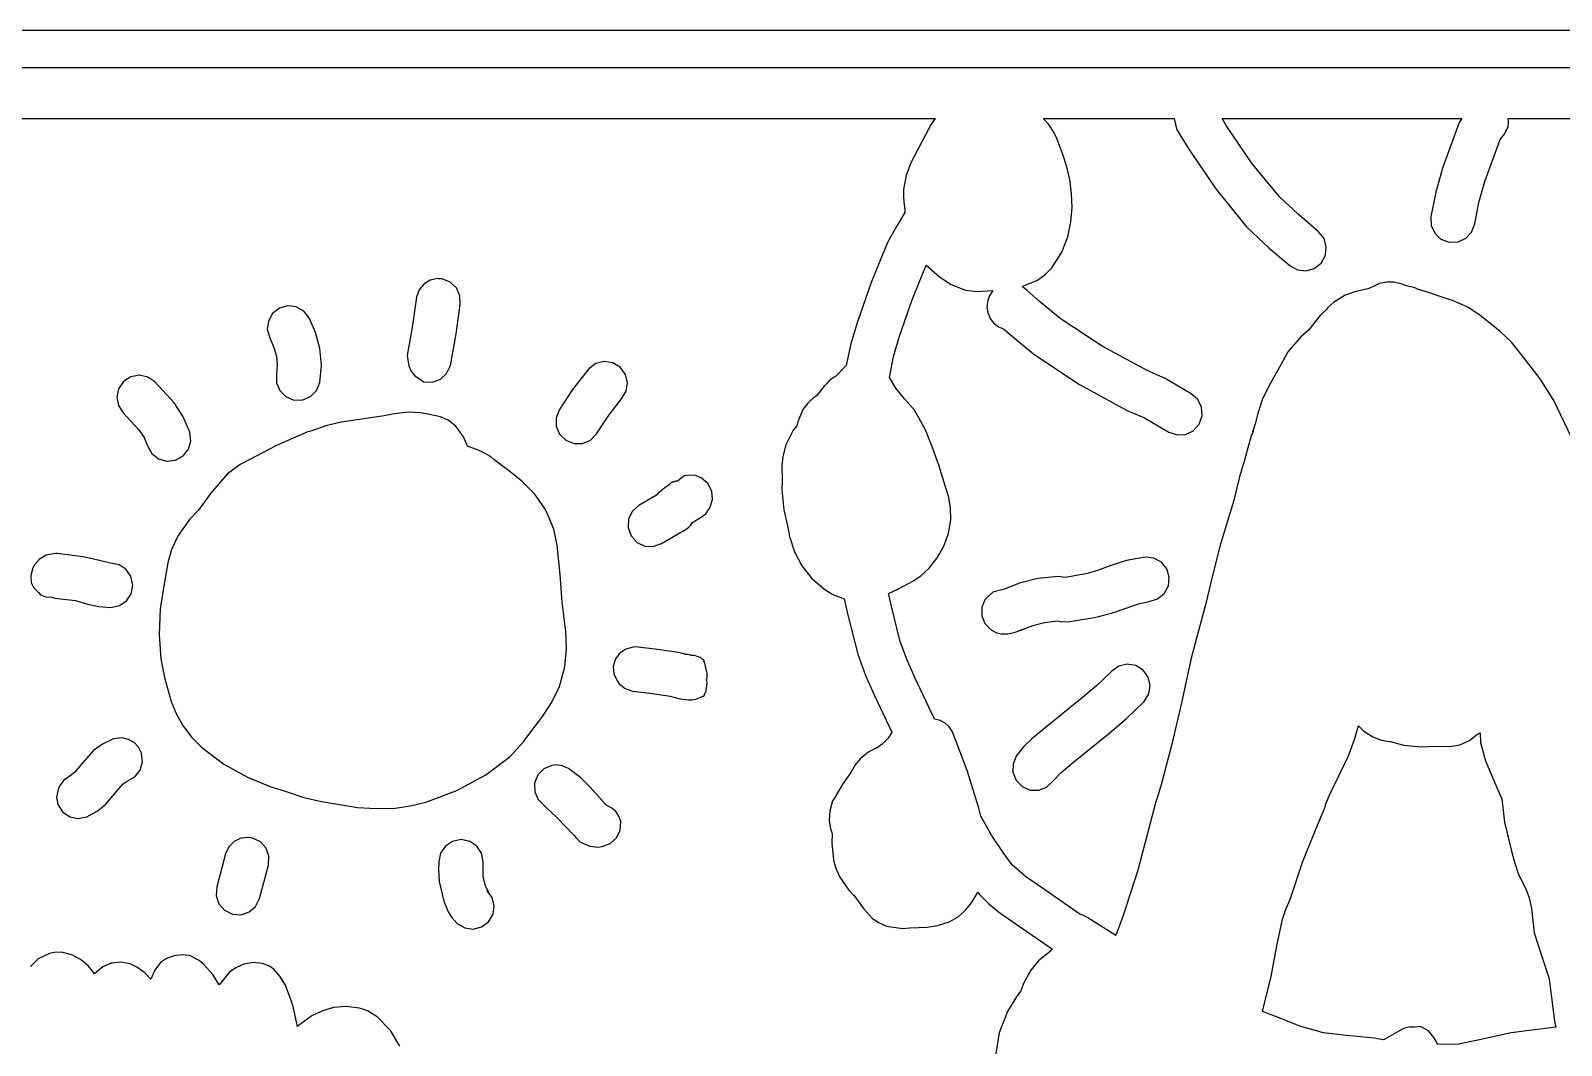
# Model space of a CAD drawing. Extents: x -5 to 805, y 207 to 631.
# Drawn here: x 107.1 to 272.7, y 521.3 to 631 of the extents above; entities that cross this region are included whole.
import ezdxf

# ---------------------------------------------------------------- set-up
doc = ezdxf.new("R2010")
doc.units = 0

msp = doc.modelspace()

# ---------------------------------------------------------------- linework, layer by layer
at = {"layer": '074'}
for p, q in [((804.529, 631.014), (-4.75578, 631.014)), ((-0.756026, 627.014), (800.529, 627.014)), ((4.27166, 621.499), (204.912, 621.5)), ((204.912, 621.5), (204.50115, 620.88919)), ((217.226345, 620.847316), (216.6246, 621.50065)), ((216.6246, 621.50065), (230.792, 621.5)), ((230.792, 621.5), (231.05452, 620.3812)), ((235.977, 621.49998), (261.905, 621.5)), ((236.42039, 620.76514), (235.977, 621.49998)), ((261.905, 621.5), (261.62181, 621.06075)), ((266.981124, 621.053802), (266.93397, 621.50056)), ((266.93397, 621.50056), (298.248, 621.5)), ((204.50115, 620.88919), (203.51828, 619.06346)), ((217.7749, 620.02683), (217.226345, 620.847316)), ((218.0803, 619.33592), (217.7749, 620.02683)), ((231.05452, 620.3812), (231.05752, 620.3657)), ((231.05752, 620.3657), (232.37009, 618.1803)), ((239.167884, 616.731699), (236.42039, 620.76514)), ((261.622, 621.06), (259.821845, 616.127833)), ((261.62181, 621.06075), (261.622, 621.06)), ((266.07004, 619.24123), (266.494603, 619.785252)), ((266.494603, 619.785252), (266.94597, 620.59929)), ((266.94097, 620.61069), (266.981124, 621.053802)), ((266.94597, 620.59929), (266.94097, 620.61069)), ((203.51828, 619.06346), (202.278993, 616.714358)), ((218.37124, 618.58506), (218.0803, 619.33592)), ((218.76761, 617.52414), (218.37124, 618.58506)), ((232.37009, 618.1803), (235.292986, 613.889091)), ((264.409644, 614.692217), (266.07004, 619.24123)), ((202.278993, 616.714358), (201.808142, 615.359066)), ((219.172452, 616.281069), (218.76761, 617.52414)), ((219.48953, 614.90002), (219.172452, 616.281069)), ((242.18282, 613.01988), (239.167884, 616.731699)), ((201.808142, 615.359066), (201.51891, 613.86946)), ((219.690542, 613.391835), (219.48953, 614.90002)), ((259.821845, 616.127833), (259.102799, 613.552464)), ((263.772614, 612.414823), (264.409644, 614.692217)), ((201.519, 613.869), (201.512, 613.12124)), ((201.512, 613.12124), (201.5544, 612.49854)), ((201.51891, 613.86946), (201.519, 613.869)), ((219.749005, 611.871174), (219.690542, 613.391835)), ((235.292986, 613.889091), (238.62758, 609.78857)), ((244.155069, 611.193314), (242.18282, 613.01988)), ((259.102799, 613.552464), (258.5607, 610.8901)), ((201.6563, 611.32965), (200.727914, 609.827013)), ((201.5544, 612.49854), (201.6329, 611.58749)), ((201.6329, 611.58749), (201.632, 611.587)), ((201.632, 611.587), (201.6563, 611.32965)), ((219.621791, 610.317871), (219.749005, 611.871174)), ((246.41615, 609.26042), (244.155069, 611.193314)), ((263.30433, 610.12189), (263.772614, 612.414823)), ((200.727914, 609.827013), (199.78353, 608.08127)), ((219.26577, 608.71176), (219.621791, 610.317871)), ((238.62758, 609.78857), (241.08442, 607.468324)), ((258.5607, 610.8901), (258.597142, 609.937578)), ((258.597142, 609.937578), (258.982692, 609.102011)), ((262.968612, 609.229912), (263.30433, 610.12189)), ((199.78353, 608.08127), (197.991244, 603.756973)), ((218.641, 607.043132), (219.26577, 608.71176)), ((247.005388, 608.511336), (246.41615, 609.26042)), ((247.253029, 607.625198), (247.005388, 608.511336)), ((258.982692, 609.102011), (259.653472, 608.472029)), ((259.653472, 608.472029), (260.5456, 608.13626)), ((260.5456, 608.13626), (260.5486, 608.13679)), ((260.5486, 608.13679), (260.5486, 608.13626)), ((260.5486, 608.13626), (260.5516, 608.13679)), ((260.551, 608.137), (261.50337, 608.173607)), ((260.5516, 608.13679), (260.551, 608.137)), ((261.50337, 608.173607), (262.338766, 608.559197)), ((262.338766, 608.559197), (262.968612, 609.229912)), ((217.56614, 605.35331), (218.641, 607.043132)), ((241.08442, 607.468324), (243.29964, 605.60536)), ((246.68848, 605.87716), (247.150312, 606.710855)), ((247.150312, 606.710855), (247.253029, 607.625198)), ((202.43962, 601.913111), (203.94699, 605.63083)), ((203.94699, 605.63083), (205.40479, 604.38285)), ((216.000752, 604.0104), (216.804494, 604.584556)), ((216.804494, 604.584556), (217.56614, 605.35331)), ((243.29964, 605.60536), (244.134152, 605.143469)), ((244.134152, 605.143469), (245.04941, 605.04157)), ((245.04941, 605.04157), (245.05241, 605.04104)), ((245.05241, 605.04104), (245.939002, 605.28807)), ((245.939002, 605.28807), (246.68848, 605.87716)), ((149.086356, 602.979409), (148.80644, 602.19684)), ((149.599455, 603.604259), (149.086356, 602.979409)), ((150.290686, 604.02369), (149.599455, 603.604259)), ((151.105, 604.19), (150.290686, 604.02369)), ((151.108, 604.19), (151.105, 604.19)), ((151.105, 604.19), (151.105, 604.19)), ((151.108, 604.19), (151.108, 604.19)), ((151.1082, 604.18942), (151.108, 604.19)), ((151.22446, 604.18142), (151.1082, 604.18942)), ((151.57691, 604.15612), (151.22446, 604.18142)), ((152.465695, 603.8128), (151.57691, 604.15612)), ((153.1308, 603.17737), (152.465695, 603.8128)), ((153.509501, 602.338575), (153.1308, 603.17737)), ((197.991244, 603.756973), (196.52223, 599.52107)), ((205.40479, 604.38285), (206.64864, 603.547886)), ((206.64864, 603.547886), (208.19945, 602.95503)), ((208.19945, 602.95503), (208.19945, 602.95503)), ((208.19945, 602.95503), (208.20245, 602.95503)), ((208.20245, 602.95503), (209.496705, 602.803306)), ((214.34307, 603.31933), (216.000752, 604.0104)), ((214.8898, 602.8961), (214.34307, 603.31933)), ((251.9358, 603.13773), (250.46355, 602.81062)), ((251.99817, 603.180983), (251.88512, 603.124237)), ((251.88512, 603.124237), (251.9358, 603.13773)), ((252.50889, 603.41265), (251.99817, 603.180983)), ((253.014619, 603.648866), (252.50889, 603.41265)), ((252.50889, 603.41265), (252.50889, 603.41265)), ((253.78116, 603.82089), (253.014619, 603.648866)), ((253.78416, 603.82089), (253.78116, 603.82089)), ((254.54381, 603.79559), (253.78416, 603.82089)), ((254.54681, 603.79559), (254.54381, 603.79559)), ((254.54981, 603.79559), (254.54681, 603.79559)), ((255.447236, 603.603627), (254.54981, 603.79559)), ((255.69961, 603.49328), (255.447236, 603.603627)), ((256.38692, 603.3088), (255.69961, 603.49328)), ((256.57657, 603.2649), (256.38692, 603.3088)), ((256.71455, 603.2246), (256.57657, 603.2649)), ((256.84528, 603.1791), (256.71455, 603.2246)), ((257.01168, 603.1088), (256.84528, 603.1791)), ((257.02628, 603.1018), (257.01168, 603.1088)), ((257.6154, 602.90026), (257.02628, 603.1018)), ((134.871, 601.254), (133.9708, 600.99975)), ((134.8713, 601.25426), (134.871, 601.254)), ((134.871, 601.254), (134.871, 601.254)), ((134.87306, 601.25393), (134.8713, 601.25426)), ((135.24411, 601.21003), (134.87306, 601.25393)), ((148.806, 602.195), (148.323255, 598.899771)), ((148.80644, 602.19584), (148.806, 602.195)), ((148.80644, 602.19684), (148.80644, 602.19584)), ((153.0864, 598.231286), (153.53802, 601.38575)), ((153.53802, 601.38575), (153.509501, 602.338575)), ((201.05933, 597.9512), (202.43962, 601.913111)), ((209.496705, 602.803306), (210.56563, 602.85943)), ((210.6209, 601.87033), (210.517325, 601.063862)), ((210.56563, 602.85943), (211.17229, 602.89663)), ((210.79974, 602.340347), (210.6209, 601.87033)), ((211.17229, 602.89663), (210.79974, 602.340347)), ((216.1843, 601.74991), (214.8898, 602.8961)), ((218.44257, 599.88129), (216.1843, 601.74991)), ((248.02182, 601.62206), (247.385793, 601.040105)), ((249.309004, 602.39277), (248.02182, 601.62206)), ((250.46355, 602.81062), (249.309004, 602.39277)), ((258.7285, 602.55506), (257.6154, 602.90026)), ((258.83031, 602.52096), (258.7285, 602.55506)), ((259.6778, 602.21555), (258.83031, 602.52096)), ((260.921866, 601.840926), (259.6778, 602.21555)), ((262.5572, 601.11639), (260.921866, 601.840926)), ((132.777618, 599.602925), (132.665648, 598.689607)), ((133.223918, 600.407598), (132.777618, 599.602925)), ((133.9708, 600.99975), (133.223918, 600.407598)), ((133.9708, 600.99975), (133.9708, 600.99975)), ((135.8022, 601.14393), (135.24411, 601.21003)), ((136.619285, 600.686259), (135.8022, 601.14393)), ((135.8022, 601.14393), (135.8022, 601.14393)), ((137.19901, 599.95072), (136.619285, 600.686259)), ((137.887159, 598.356989), (137.19901, 599.95072)), ((210.517325, 601.063862), (210.5915, 600.73603)), ((210.5915, 600.73603), (210.674195, 600.352852)), ((210.674195, 600.352852), (210.683, 600.34949)), ((210.683, 600.34949), (210.931594, 599.799841)), ((210.931594, 599.799841), (211.302925, 599.335928)), ((223.009105, 596.869482), (218.44257, 599.88129)), ((246.60125, 600.19734), (245.31191, 598.61242)), ((247.43582, 601.02416), (246.60125, 600.19734)), ((247.385793, 601.040105), (247.337491, 600.946993)), ((247.337491, 600.946993), (247.43582, 601.02416)), ((263.903801, 600.200541), (262.5572, 601.11639)), ((264.94207, 599.37179), (263.903801, 600.200541)), ((132.665648, 598.689607), (132.92176, 597.77152)), ((138.351999, 596.645759), (137.887159, 598.356989)), ((148.323255, 598.899771), (147.79884, 595.91373)), ((152.46831, 594.80062), (153.0864, 598.231286)), ((196.52223, 599.52107), (195.818525, 597.142194)), ((200.43544, 595.773002), (201.05933, 597.9512)), ((211.302925, 599.335928), (211.776804, 598.977401)), ((211.776804, 598.977401), (212.33304, 598.74391)), ((212.33304, 598.74391), (213.02601, 598.12999)), ((213.02601, 598.12999), (215.59951, 596.00971)), ((245.31191, 598.61242), (244.458201, 597.841531)), ((266.077167, 598.476645), (264.94207, 599.37179)), ((267.30525, 597.30784), (266.077167, 598.476645)), ((132.92176, 597.77152), (133.375043, 596.751113)), ((133.375043, 596.751113), (133.649575, 595.788313)), ((138.529346, 594.838924), (138.351999, 596.645759)), ((195.818525, 597.142194), (195.31147, 594.78596)), ((227.8544, 594.23719), (223.009105, 596.869482)), ((243.12963, 596.31282), (242.00669, 594.29279)), ((244.458201, 597.841531), (243.12963, 596.31282)), ((268.79146, 595.40769), (267.30525, 597.30784)), ((133.740552, 594.842886), (133.64317, 593.8746)), ((133.649575, 595.788313), (133.740552, 594.842886)), ((138.35502, 592.95838), (138.529346, 594.838924)), ((147.79884, 595.91373), (147.87944, 595.41247)), ((147.87944, 595.41247), (147.961234, 594.748027)), ((147.961234, 594.748027), (148.214146, 594.161643)), ((152.068202, 593.9356), (152.46831, 594.80062)), ((168.205721, 594.997855), (167.45101, 594.44378)), ((169.115, 595.221), (168.205721, 594.997855)), ((169.1188, 595.22104), (169.115, 595.221)), ((169.115, 595.221), (169.115, 595.221)), ((169.115, 595.221), (169.115, 595.221)), ((169.11853, 595.22099), (169.1188, 595.22104)), ((170.044125, 595.079268), (169.11853, 595.22099)), ((170.84504, 594.59415), (170.044125, 595.079268)), ((195.31147, 594.78596), (194.15805, 593.59585)), ((199.97877, 593.50806), (200.43544, 595.773002)), ((215.59951, 596.00971), (220.545736, 592.745775)), ((270.380945, 593.341549), (268.79146, 595.40769)), ((117.11015, 593.0509), (116.572859, 592.263643)), ((117.895339, 593.561044), (117.11015, 593.0509)), ((118.816, 593.732), (117.895339, 593.561044)), ((118.8196, 593.73172), (118.816, 593.732)), ((118.816, 593.732), (118.816, 593.732)), ((118.816, 593.732), (118.816, 593.732)), ((119.735131, 593.537923), (118.81899, 593.732)), ((118.81899, 593.732), (118.8196, 593.73172)), ((120.50725, 593.00801), (119.735131, 593.537923)), ((122.580699, 590.744029), (120.50725, 593.00801)), ((133.64317, 593.8746), (133.649869, 592.921537)), ((148.214146, 594.161643), (148.626301, 593.674089)), ((148.626301, 593.674089), (149.18582, 593.30614)), ((149.18582, 593.30614), (149.57703, 593.02243)), ((149.57703, 593.02243), (150.529514, 592.98937)), ((150.529514, 592.98937), (151.39085, 593.31286)), ((151.39085, 593.31286), (152.068202, 593.9356)), ((167.45101, 594.44378), (165.689521, 592.18769)), ((171.406989, 593.82432), (170.84504, 594.59415)), ((171.622595, 592.9298), (171.406989, 593.82432)), ((193.35446, 593.00984), (193.16324, 592.82691)), ((193.54617, 593.18606), (193.35446, 593.00984)), ((193.35446, 593.00984), (193.35446, 593.00984)), ((193.92395, 593.48475), (193.542985, 593.215371)), ((193.542985, 593.215371), (193.54617, 593.18606)), ((193.54617, 593.18606), (193.54617, 593.18606)), ((194.15805, 593.59585), (193.92395, 593.48475)), ((193.92395, 593.48475), (193.92395, 593.48475)), ((200.681165, 592.343129), (199.97877, 593.50806)), ((229.79845, 593.3866), (227.8544, 594.23719)), ((232.63136, 591.73295), (229.79845, 593.3866)), ((242.00669, 594.29279), (241.205046, 592.88794)), ((271.86102, 591.01365), (270.380945, 593.341549)), ((116.572859, 592.263643), (116.385691, 591.362734)), ((116.385691, 591.362734), (116.550028, 590.457383)), ((133.649869, 592.921537), (134.009065, 592.074436)), ((134.009065, 592.074436), (134.659703, 591.423845)), ((134.659703, 591.423845), (135.54073, 591.06031)), ((136.493381, 591.067185), (137.34008, 591.42617)), ((137.34008, 591.42617), (137.991273, 592.076936)), ((137.991273, 592.076936), (138.35502, 592.95838)), ((165.689521, 592.18769), (164.27808, 590.02286)), ((170.99543, 591.20314), (171.487021, 592.019703)), ((171.487021, 592.019703), (171.622595, 592.9298)), ((192.09318, 591.51327), (191.7728, 591.29519)), ((192.904, 592.553), (192.09318, 591.51327)), ((193.16324, 592.82691), (192.90332, 592.55354)), ((192.90332, 592.55354), (192.904, 592.553)), ((193.16324, 592.82691), (193.16324, 592.82691)), ((201.604, 591.179), (200.681165, 592.343129)), ((220.545736, 592.745775), (225.71571, 589.93721)), ((233.342668, 591.09873), (232.63136, 591.73295)), ((241.205046, 592.88794), (240.34788, 591.17205)), ((116.550028, 590.457383), (117.06725, 589.6568)), ((123.537934, 589.306806), (122.580699, 590.744029)), ((135.54073, 591.06031), (136.493381, 591.067185)), ((135.54073, 591.06031), (135.54073, 591.06031)), ((147.9507, 589.74282), (146.383197, 589.577276)), ((149.242657, 589.656731), (147.9485, 589.7432)), ((147.9485, 589.7432), (147.9507, 589.74282)), ((164.27808, 590.02286), (163.924298, 589.138011)), ((169.661294, 589.472264), (170.99543, 591.20314)), ((190.607, 590.016), (190.08352, 588.71221)), ((190.6075, 590.0162), (190.607, 590.016)), ((191.144059, 590.72564), (190.6075, 590.0162)), ((191.7728, 591.29519), (191.144059, 590.72564)), ((191.7728, 591.29519), (191.7728, 591.29519)), ((201.60385, 591.17762), (201.604, 591.179)), ((202.68025, 589.96064), (201.60385, 591.17762)), ((203.868555, 587.831991), (202.68025, 589.96064)), ((225.71571, 589.93721), (227.5652, 589.13467)), ((233.741722, 590.269751), (233.342668, 591.09873)), ((233.800828, 589.351622), (233.741722, 590.269751)), ((240.34788, 591.17205), (239.85076, 589.59695)), ((273.7679, 586.9958), (271.86102, 591.01365)), ((117.06725, 589.6568), (118.752564, 587.831844)), ((124.28946, 587.57062), (123.537934, 589.306806)), ((138.978606, 588.249383), (137.36138, 587.69901)), ((140.67279, 588.67518), (138.978606, 588.249383)), ((140.67579, 588.67518), (140.67279, 588.67518)), ((145.29565, 589.34904), (140.67579, 588.67518)), ((140.67579, 588.67518), (140.67579, 588.67518)), ((145.29865, 589.34904), (145.29565, 589.34904)), ((146.383197, 589.577276), (145.29865, 589.34904)), ((150.20158, 589.50187), (149.242657, 589.656731)), ((150.20458, 589.50187), (150.20158, 589.50187)), ((151.418612, 589.253763), (150.20458, 589.50187)), ((152.239668, 588.884886), (151.418612, 589.253763)), ((153.06538, 588.2296), (152.239668, 588.884886)), ((153.90216, 587.08772), (153.06538, 588.2296)), ((163.924298, 589.138011), (163.936824, 588.21811)), ((163.936824, 588.21811), (164.29335, 587.370014)), ((168.29793, 587.39407), (169.661294, 589.472264)), ((189.97242, 588.27658), (189.578069, 587.781757)), ((190.08352, 588.71221), (189.97242, 588.27658)), ((227.5652, 589.13467), (230.20277, 587.58955)), ((232.857284, 587.738231), (233.49229, 588.44995)), ((233.49229, 588.44995), (233.800828, 589.351622)), ((239.5567, 588.48746), (239.27921, 587.58261)), ((239.85076, 589.59695), (239.5567, 588.48746)), ((118.752564, 587.831844), (119.322097, 587.001385)), ((119.322097, 587.001385), (119.71412, 586.10921)), ((124.136581, 585.740022), (124.394257, 586.623314)), ((124.394257, 586.623314), (124.28946, 587.57062)), ((136.92428, 587.57084), (133.56841, 586.09755)), ((136.92728, 587.57137), (136.92428, 587.57084)), ((137.36138, 587.69901), (136.92728, 587.57137)), ((154.30871, 586.05867), (153.90216, 587.08772)), ((164.29335, 587.370014), (164.97157, 586.70058)), ((164.97157, 586.70058), (164.97157, 586.70058)), ((164.97157, 586.70058), (165.856361, 586.3469)), ((165.856361, 586.3469), (166.77614, 586.35952)), ((166.77614, 586.35952), (166.77914, 586.35899)), ((166.77914, 586.35899), (167.627972, 586.715441)), ((167.627972, 586.715441), (168.29793, 587.39407)), ((189.578069, 587.781757), (188.77973, 586.20848)), ((204.61658, 585.99396), (203.868555, 587.831991)), ((230.20277, 587.58955), (230.20577, 587.58955)), ((230.20577, 587.58955), (231.106834, 587.281165)), ((231.106834, 587.281165), (232.02427, 587.33995)), ((232.02427, 587.33995), (232.02727, 587.33942)), ((232.02727, 587.33942), (232.857284, 587.738231)), ((239.07042, 587.04465), (238.74432, 585.89227)), ((239.36601, 587.75159), (239.07042, 587.04465)), ((239.27921, 587.58261), (239.28421, 587.59341)), ((239.27921, 587.58261), (239.28221, 587.58761)), ((239.28221, 587.58761), (239.27921, 587.58261)), ((239.28121, 587.58261), (239.36601, 587.75159)), ((239.28421, 587.59341), (239.28121, 587.58261)), ((119.71412, 586.10921), (120.179289, 585.276369)), ((120.179289, 585.276369), (120.9032, 584.70671)), ((120.9032, 584.70671), (121.785113, 584.449536)), ((122.734, 584.55375), (123.56648, 585.017812)), ((123.56648, 585.017812), (124.136581, 585.740022)), ((133.56841, 586.09755), (130.75825, 584.63355)), ((155.76754, 585.54346), (154.30871, 586.05867)), ((156.808165, 584.94178), (155.76754, 585.54346)), ((157.16488, 584.62), (156.808165, 584.94178)), ((188.445569, 584.964763), (188.347811, 583.886432)), ((188.77973, 586.20848), (188.445569, 584.964763)), ((205.340994, 584.021357), (204.61658, 585.99396)), ((238.74432, 585.89227), (238.41412, 584.5585)), ((121.785113, 584.449536), (122.731, 584.55375)), ((122.731, 584.55375), (122.731, 584.55375)), ((122.731, 584.55375), (122.734, 584.55375)), ((129.732856, 584.091879), (128.31705, 583.0321)), ((130.75825, 584.63355), (129.732856, 584.091879)), ((158.77667, 583.45005), (157.16488, 584.62)), ((160.199419, 582.273365), (158.77667, 583.45005)), ((188.347811, 583.886432), (188.39008, 582.37926)), ((205.89608, 582.1265), (205.340994, 584.021357)), ((238.41412, 584.5585), (237.84154, 582.7674)), ((128.31705, 583.0321), (126.531508, 580.950827)), ((161.599781, 580.857435), (160.199419, 582.273365)), ((175.67117, 581.57001), (174.93013, 580.93387)), ((176.10837, 581.85165), (175.67117, 581.57001)), ((175.67117, 581.57001), (175.67117, 581.57001)), ((176.16937, 581.89145), (176.10837, 581.85165)), ((176.10837, 581.85165), (176.10837, 581.85165)), ((176.19107, 581.91835), (176.16937, 581.89145)), ((176.22777, 581.95555), (176.19107, 581.91835)), ((176.19107, 581.91835), (176.19107, 581.91835)), ((176.24627, 581.99275), (176.22777, 581.95555)), ((176.26427, 582.01135), (176.24627, 581.99275)), ((176.24627, 581.99275), (176.24627, 581.99275)), ((176.26727, 582.02785), (176.26427, 582.02785)), ((176.26427, 582.02785), (176.26427, 582.02785)), ((176.26427, 582.02785), (176.26427, 582.01135)), ((176.28077, 582.02785), (176.26727, 582.02785)), ((176.29927, 582.04645), (176.28077, 582.02785)), ((176.35507, 582.10225), (176.29927, 582.04645)), ((176.35807, 582.10225), (176.35507, 582.10225)), ((176.36107, 582.10225), (176.35807, 582.10225)), ((176.37557, 582.10225), (176.36107, 582.10225)), ((176.39407, 582.12035), (176.37557, 582.10225)), ((176.39707, 582.12035), (176.39407, 582.12035)), ((176.40007, 582.12035), (176.39707, 582.12035)), ((176.41407, 582.12035), (176.40007, 582.12035)), ((176.48847, 582.15755), (176.41407, 582.12035)), ((176.49147, 582.15755), (176.48847, 582.15755)), ((176.49447, 582.15755), (176.49147, 582.15755)), ((176.52647, 582.15755), (176.49447, 582.15755)), ((176.60087, 582.17615), (176.52647, 582.15755)), ((176.64427, 582.19785), (176.60087, 582.17615)), ((176.69487, 582.23145), (176.64427, 582.19785)), ((176.71037, 582.23245), (176.69187, 582.22245)), ((176.69187, 582.22245), (176.69787, 582.23145)), ((176.69587, 582.23145), (176.69187, 582.22845)), ((176.69187, 582.22845), (176.69487, 582.23145)), ((176.69787, 582.23145), (176.69287, 582.22845)), ((176.69287, 582.22845), (176.69587, 582.23145)), ((176.78477, 582.25105), (176.71037, 582.23245)), ((176.85867, 582.26915), (176.78477, 582.25105)), ((176.86167, 582.26915), (176.85867, 582.26915)), ((176.86467, 582.26915), (176.86167, 582.26915)), ((176.97164, 582.26915), (176.86467, 582.26915)), ((176.97464, 582.26915), (176.97164, 582.26915)), ((177.05584, 582.27955), (176.97464, 582.26915)), ((177.78448, 582.8578), (177.05584, 582.27955)), ((177.78748, 582.8578), (177.78448, 582.8578)), ((178.25, 582.942), (177.78748, 582.8578)), ((178.24677, 582.94151), (178.2532, 582.9422)), ((178.949984, 582.895361), (178.24677, 582.94151)), ((178.2532, 582.9422), (178.25, 582.942)), ((179.60948, 582.64696), (178.949984, 582.895361)), ((180.334142, 582.028036), (179.60948, 582.64696)), ((180.750768, 581.207754), (180.334142, 582.028036)), ((188.39, 582.379), (188.3285, 581.33049)), ((188.39008, 582.37926), (188.39, 582.379)), ((206.397854, 580.500252), (205.89608, 582.1265)), ((237.80694, 582.61805), (237.21523, 580.08074)), ((237.84154, 582.7674), (237.80694, 582.61805)), ((126.531508, 580.950827), (125.21077, 579.15895)), ((162.815255, 579.148503), (161.599781, 580.857435)), ((174.76219, 580.75921), (172.85738, 579.64455)), ((174.93013, 580.93387), (174.76219, 580.75921)), ((174.93013, 580.93387), (174.93013, 580.93387)), ((180.54018, 579.38307), (180.829424, 580.291102)), ((180.829424, 580.291102), (180.750768, 581.207754)), ((188.3285, 581.33049), (188.329, 581.329)), ((188.329, 581.329), (188.329, 581.329)), ((188.329, 581.329), (188.56684, 579.195573)), ((206.598605, 579.392865), (206.397854, 580.500252)), ((237.21523, 580.08074), (235.75952, 575.34253)), ((124.253939, 578.127444), (123.01348, 576.41442)), ((125.21077, 579.15895), (124.253939, 578.127444)), ((163.68334, 577.09281), (162.815255, 579.148503)), ((171.761011, 578.170694), (171.710734, 577.251986)), ((172.152121, 579.00351), (171.761011, 578.170694)), ((172.85738, 579.64455), (172.152121, 579.00351)), ((172.85738, 579.64455), (172.85738, 579.64455)), ((179.07309, 578.04931), (179.5976, 578.3976)), ((179.5976, 578.3976), (179.89216, 578.62033)), ((179.89216, 578.62033), (180.10052, 578.751035)), ((180.10052, 578.751035), (180.54018, 579.38307)), ((188.56684, 579.195573), (188.93413, 577.4605)), ((206.360629, 576.623415), (206.61489, 578.09108)), ((206.61489, 578.09108), (206.598605, 579.392865)), ((123.01348, 576.41442), (122.307233, 574.877184)), ((164.00943, 575.36165), (163.68334, 577.09281)), ((171.710734, 577.251986), (172.02797, 576.35327)), ((175.32078, 575.52387), (177.49221, 576.79459)), ((177.49221, 576.79459), (177.661199, 576.885646)), ((177.64364, 576.87879), (177.63664, 576.87579)), ((177.63664, 576.87579), (177.64164, 576.87879)), ((177.64164, 576.87879), (177.77446, 576.93929)), ((177.64164, 576.87879), (177.64164, 576.87879)), ((177.661199, 576.885646), (177.64364, 576.87879)), ((177.77446, 576.93929), (177.88969, 577.00699)), ((177.88969, 577.00699), (178.269, 577.29535)), ((178.269, 577.29535), (178.45296, 577.485)), ((178.45296, 577.485), (178.66587, 577.80384)), ((178.66587, 577.80384), (179.07309, 578.04931)), ((188.93413, 577.4605), (189.15995, 576.2797)), ((205.864201, 575.25501), (206.360629, 576.623415)), ((122.307233, 574.877184), (121.884096, 573.436636)), ((164.346464, 572.188954), (164.00943, 575.36165)), ((172.02797, 576.35327), (172.02797, 576.35327)), ((172.02797, 576.35327), (172.669909, 575.648086)), ((172.669909, 575.648086), (173.50384, 575.25773)), ((173.50384, 575.25773), (174.42227, 575.207088)), ((174.42227, 575.207088), (175.32078, 575.52387)), ((189.15995, 576.2797), (189.703542, 574.649872)), ((205.15659, 574.002653), (205.864201, 575.25501)), ((235.75952, 575.34253), (234.947294, 572.073821)), ((107.46948, 573.22968), (107.28758, 572.8912)), ((108.009486, 573.855468), (107.46948, 573.23168)), ((107.46948, 573.23168), (107.46948, 573.22968)), ((108.72884, 574.25952), (108.009486, 573.855468)), ((109.1004, 574.36443), (108.72884, 574.25952)), ((109.1034, 574.36443), (109.1004, 574.36443)), ((109.7416, 574.44143), (109.1034, 574.36443)), ((109.7417, 574.44097), (109.7416, 574.44143)), ((109.94427, 574.43997), (109.7417, 574.44097)), ((110.75662, 574.34847), (109.94427, 574.43997)), ((112.73636, 574.10715), (110.75662, 574.34847)), ((114.63664, 573.658812), (112.73636, 574.10715)), ((115.6881, 573.42553), (114.63664, 573.658812)), ((116.624149, 573.245728), (115.6881, 573.42553)), ((117.391921, 572.738518), (116.624149, 573.245728)), ((121.884096, 573.436636), (121.42495, 570.72949)), ((189.703542, 574.649872), (190.507881, 573.123654)), ((190.507881, 573.123654), (191.59543, 571.748671)), ((204.26878, 572.88313), (205.15659, 574.002653)), ((223.93349, 573.16796), (222.481368, 572.620792)), ((225.641143, 573.709493), (223.93349, 573.16796)), ((227.648, 574.063), (225.641143, 573.709493)), ((227.65284, 574.06257), (227.648, 574.063)), ((228.599927, 573.960553), (227.65244, 574.06329)), ((227.65244, 574.06329), (227.65284, 574.06257)), ((229.406474, 573.517831), (228.599927, 573.960553)), ((229.988161, 572.804976), (229.406474, 573.517831)), ((107.28758, 572.8892), (107.063043, 572.094473)), ((107.063043, 572.094473), (107.12118, 571.27069)), ((107.28758, 572.8912), (107.28758, 572.8892)), ((117.913433, 571.980406), (117.391921, 572.738518)), ((118.1107, 571.0479), (117.913433, 571.980406)), ((164.58302, 569.20492), (164.346464, 572.188954)), ((191.59543, 571.748671), (192.98865, 570.57255)), ((200.8845, 570.60265), (202.52501, 571.465274)), ((202.52501, 571.465274), (203.407127, 572.083315)), ((203.407127, 572.083315), (204.26878, 572.88313)), ((216.04218, 571.74531), (214.04436, 571.24818)), ((216.04518, 571.74531), (216.04218, 571.74531)), ((218.25744, 571.97837), (216.04518, 571.74531)), ((218.26044, 571.97837), (218.25744, 571.97837)), ((218.25744, 571.97837), (218.25744, 571.97837)), ((218.99219, 571.86261), (218.26044, 571.97837)), ((221.24268, 572.2507), (218.99219, 571.86261)), ((222.481368, 572.620792), (221.24268, 572.2507)), ((230.26107, 571.89184), (229.988161, 572.804976)), ((230.158335, 570.944363), (230.26107, 571.89184)), ((234.947294, 572.073821), (234.23145, 569.05247)), ((107.12118, 571.27069), (107.12418, 571.26869)), ((107.12418, 571.26869), (107.448219, 570.70451)), ((107.448219, 570.70451), (107.91121, 570.25532)), ((107.91121, 570.25532), (108.11793, 569.9897)), ((108.11793, 569.9897), (108.687033, 569.780535)), ((117.4234, 569.34464), (117.930734, 570.112109)), ((117.930734, 570.112109), (118.1107, 571.0479)), ((121.42495, 570.72949), (121.06943, 568.45728)), ((192.98865, 570.57255), (192.98865, 570.57255)), ((192.98865, 570.57255), (193.841931, 570.013379)), ((193.841931, 570.013379), (195.06812, 569.55401)), ((199.88044, 570.13446), (200.8845, 570.60265)), ((200.15018, 568.89319), (199.88044, 570.13446)), ((211.183199, 570.28271), (210.34226, 569.53044)), ((212.27496, 570.56758), (211.183199, 570.28271)), ((212.48787, 570.65028), (212.27496, 570.56758)), ((214.04436, 571.24818), (212.48787, 570.65028)), ((229.002745, 569.55613), (229.715606, 570.137819)), ((229.715606, 570.137819), (230.158335, 570.944363)), ((108.687033, 569.780535), (109.31321, 569.72047)), ((109.31321, 569.72047), (109.6982, 569.63367)), ((109.6982, 569.63367), (109.698, 569.633)), ((109.698, 569.633), (109.701, 569.633)), ((109.701, 569.633), (109.701, 569.633)), ((109.701, 569.633), (110.28287, 569.5715)), ((110.28287, 569.5715), (111.89468, 569.38134)), ((111.89468, 569.38134), (113.35555, 568.95087)), ((113.35555, 568.95087), (113.35555, 568.95087)), ((113.35555, 568.95087), (114.42302, 568.719195)), ((114.42302, 568.719195), (115.73058, 568.62582)), ((115.73058, 568.62582), (115.73358, 568.62582)), ((115.73358, 568.62582), (116.665655, 568.823121)), ((116.665655, 568.823121), (117.4234, 569.34464)), ((121.06943, 568.45728), (120.954474, 565.708994)), ((164.956241, 566.022229), (164.58302, 569.20492)), ((195.06812, 569.55401), (195.47737, 567.80373)), ((201.11704, 565.03607), (200.15018, 568.89319)), ((209.975583, 568.650836), (209.974676, 567.730834)), ((210.34226, 569.53044), (209.975583, 568.650836)), ((224.016048, 568.010552), (225.594261, 568.555612)), ((225.594261, 568.555612), (226.936519, 569.028069)), ((226.936519, 569.028069), (228.08961, 569.28322)), ((228.08961, 569.28322), (229.002745, 569.55613)), ((234.23145, 569.05247), (232.62948, 563.15154)), ((195.47737, 567.80373), (196.54708, 563.57453)), ((209.974676, 567.730834), (210.318794, 566.87761)), ((210.318794, 566.87761), (210.98719, 566.19834)), ((214.17347, 566.15522), (215.49173, 566.67095)), ((215.49173, 566.67095), (216.76813, 567.00064)), ((216.76813, 567.00064), (218.20473, 567.17582)), ((218.20473, 567.17582), (218.20473, 567.17582)), ((218.20473, 567.17582), (218.62796, 567.0518)), ((218.62796, 567.0518), (218.63096, 567.0518)), ((218.63096, 567.0518), (219.47897, 567.0849)), ((219.47897, 567.0849), (219.48197, 567.0849)), ((219.48197, 567.0849), (219.48497, 567.0849)), ((219.48497, 567.0849), (222.15509, 567.53759)), ((222.15509, 567.53759), (224.016048, 568.010552)), ((120.954474, 565.708994), (121.15313, 563.05244)), ((165.032099, 564.161839), (164.956241, 566.022229)), ((201.833384, 563.109422), (201.11704, 565.03607)), ((210.98719, 566.19834), (211.57079, 565.887417)), ((211.57079, 565.887417), (212.06724, 565.75651)), ((212.06724, 565.75651), (212.79069, 565.76351)), ((212.79069, 565.76351), (212.79069, 565.76351)), ((212.79069, 565.76351), (212.79369, 565.76351)), ((212.79369, 565.76351), (213.58382, 565.93249)), ((213.58382, 565.93249), (214.1054, 566.120482)), ((214.1054, 566.120482), (214.226378, 566.171612)), ((214.226378, 566.171612), (214.17347, 566.15522)), ((164.85898, 562.19501), (165.032099, 564.161839)), ((170.815559, 563.675416), (170.33838, 563.048438)), ((171.472481, 564.112504), (170.815559, 563.675416)), ((172.2587, 564.3165), (171.472481, 564.112504)), ((172.33, 564.347), (172.2587, 564.3165)), ((172.332, 564.348), (172.316, 564.348)), ((172.316, 564.348), (172.3305, 564.34747)), ((172.3305, 564.34747), (172.33, 564.347)), ((172.3321, 564.34803), (172.332, 564.348)), ((172.33482, 564.34812), (172.3321, 564.34803)), ((172.75236, 564.33312), (172.33482, 564.34812)), ((174.63545, 564.10109), (172.75236, 564.33312)), ((177.35259, 563.71455), (174.63545, 564.10109)), ((177.69366, 563.61378), (177.35259, 563.71455)), ((177.70556, 563.61378), (177.69366, 563.61378)), ((177.71956, 563.61378), (177.70556, 563.61378)), ((177.72986, 563.60298), (177.71956, 563.61378)), ((177.78106, 563.58798), (177.72986, 563.60298)), ((177.85596, 563.57148), (177.78106, 563.58798)), ((177.88286, 563.55808), (177.85596, 563.57148)), ((177.92626, 563.54518), (177.88286, 563.55808)), ((178.00016, 563.54518), (177.92626, 563.54518)), ((178.01316, 563.54518), (178.00016, 563.54518)), ((178.06586, 563.51938), (178.01316, 563.54518)), ((178.10516, 563.51938), (178.06586, 563.51938)), ((178.11816, 563.51938), (178.10516, 563.51938)), ((178.27527, 563.49308), (178.11816, 563.51938)), ((178.31657, 563.49308), (178.27527, 563.49308)), ((178.32797, 563.49308), (178.31657, 563.49308)), ((178.40647, 563.46668), (178.32797, 563.49308)), ((178.47467, 563.46668), (178.40647, 563.46668)), ((178.48497, 563.46668), (178.47467, 563.46668)), ((178.56357, 563.44028), (178.48497, 563.46668)), ((178.76407, 563.44028), (178.56357, 563.44028)), ((178.77307, 563.44028), (178.76407, 563.44028)), ((178.81697, 563.44028), (178.77307, 563.44028)), ((178.82497, 563.44028), (178.81697, 563.44028)), ((178.90407, 563.41448), (178.82497, 563.44028)), ((179.00845, 563.38808), (178.90407, 563.41448)), ((179.19191, 563.30958), (179.00845, 563.38808)), ((179.33764, 563.28168), (179.19191, 563.30958)), ((179.40174, 563.23108), (179.33764, 563.28168)), ((179.533, 563.20468), (179.40174, 563.23108)), ((179.69011, 563.04758), (179.533, 563.20468)), ((196.54708, 563.57453), (197.401112, 561.273074)), ((121.15313, 563.05244), (121.54588, 561.0381)), ((164.28014, 560.080036), (164.85898, 562.19501)), ((170.07689, 562.24687), (170.07389, 562.24487)), ((170.07389, 562.24487), (170.15463, 561.424076)), ((170.09139, 562.27477), (170.07689, 562.24687)), ((170.33838, 563.048438), (170.09139, 562.27477)), ((179.76811, 562.99538), (179.69011, 563.04758)), ((179.76811, 562.99338), (179.76811, 562.99538)), ((179.9557, 562.87453), (179.76811, 562.99338)), ((179.9009, 562.80733), (179.9557, 562.87453)), ((179.951, 562.70656), (179.9009, 562.80733)), ((179.9775, 562.68076), (179.951, 562.70656)), ((179.9775, 562.62806), (179.9775, 562.68076)), ((180.0044, 562.57586), (179.9775, 562.62806)), ((180.0566, 562.47095), (180.0044, 562.57586)), ((180.0566, 562.39245), (180.0566, 562.47095)), ((180.0835, 562.31385), (180.0566, 562.39245)), ((180.0835, 562.20895), (180.0835, 562.31385)), ((180.11, 562.07769), (180.0835, 562.20895)), ((180.11, 562.02549), (180.11, 562.07769)), ((180.1359, 561.99909), (180.11, 562.02549)), ((180.1624, 561.89419), (180.1359, 561.99909)), ((180.1888, 561.84199), (180.1624, 561.89419)), ((180.241, 561.50144), (180.1888, 561.84199)), ((180.2678, 561.37018), (180.241, 561.50144)), ((202.74124, 561.05646), (201.833384, 563.109422)), ((224.03872, 561.74195), (222.433151, 560.187833)), ((224.800071, 562.28687), (224.03872, 561.74195)), ((225.712, 562.499), (224.800071, 562.28687)), ((225.71498, 562.49837), (225.712, 562.499)), ((226.638331, 562.346171), (225.71459, 562.499)), ((225.71459, 562.499), (225.71498, 562.49837)), ((227.43335, 561.8515), (226.638331, 562.346171)), ((227.986076, 561.075035), (227.43335, 561.8515)), ((232.62948, 563.15154), (231.58975, 558.30894)), ((121.54588, 561.0381), (121.545, 561.038)), ((121.545, 561.038), (122.257685, 558.444086)), ((163.412044, 558.293861), (164.28014, 560.080036)), ((170.15463, 561.424076), (170.50846, 560.67907)), ((170.50846, 560.67907), (170.50846, 560.67854)), ((170.50846, 560.67854), (170.74823, 560.37055)), ((170.74823, 560.37055), (170.74823, 560.37003)), ((170.74823, 560.37003), (171.385065, 559.84631)), ((171.385065, 559.84631), (172.16158, 559.56904)), ((180.154, 559.8204), (180.1799, 559.8726)), ((180.1799, 559.9775), (180.2067, 560.0824)), ((180.1799, 559.8989), (180.1799, 559.9775)), ((180.1799, 559.8726), (180.1799, 559.8989)), ((180.1813, 560.75887), (180.1893, 560.79347)), ((180.1813, 560.73457), (180.1813, 560.75887)), ((180.2082, 560.70817), (180.1813, 560.73457)), ((180.1893, 560.79347), (180.2678, 561.02963)), ((180.2067, 560.23795), (180.2594, 560.49995)), ((180.2067, 560.0824), (180.2067, 560.23795)), ((180.2082, 560.63017), (180.2082, 560.70817)), ((180.2594, 560.49995), (180.2082, 560.63017)), ((180.2678, 561.21308), (180.2678, 561.37018)), ((180.2678, 561.02963), (180.2678, 561.21308)), ((197.401112, 561.273074), (198.3568, 559.10865)), ((204.8455, 556.55079), (202.74124, 561.05646)), ((222.433151, 560.187833), (220.66026, 558.68901)), ((228.191036, 560.178013), (227.986076, 561.075035)), ((228.044668, 559.269594), (228.191036, 560.178013)), ((122.257685, 558.444086), (122.804581, 557.142132)), ((162.3738, 556.734593), (163.412044, 558.293861)), ((172.16158, 559.56904), (172.16458, 559.56904)), ((172.16458, 559.56904), (174.07453, 559.33391)), ((174.07453, 559.33391), (176.26819, 559.0378)), ((176.26819, 559.0378), (177.32652, 558.72775)), ((177.32652, 558.72775), (177.32952, 558.72775)), ((177.32952, 558.72775), (178.24212, 558.62388)), ((178.24212, 558.62388), (178.32482, 558.61888)), ((178.32482, 558.61888), (178.44057, 558.61588)), ((178.44057, 558.61588), (178.58786, 558.62088)), ((178.58786, 558.62088), (178.59086, 558.62088)), ((178.59086, 558.62088), (179.02184, 558.68808)), ((179.02184, 558.68808), (179.72518, 558.99091)), ((179.72518, 558.99091), (179.71818, 559.00231)), ((179.71818, 559.00231), (179.80288, 559.00231)), ((179.80288, 559.00231), (179.80688, 559.00231)), ((179.80688, 559.00231), (179.83328, 559.02871)), ((179.83328, 559.02871), (179.88648, 559.02871)), ((179.88648, 559.02871), (179.89148, 559.02871)), ((179.89148, 559.02871), (179.89148, 559.04421)), ((179.89148, 559.04421), (179.90948, 559.04421)), ((179.90948, 559.04421), (179.91548, 559.04421)), ((179.91548, 559.04421), (179.93718, 559.09481)), ((179.93718, 559.09481), (179.95678, 559.09481)), ((179.95678, 559.09481), (179.96278, 559.09481)), ((179.96278, 559.17181), (179.98288, 559.21881)), ((179.96278, 559.09481), (179.96278, 559.17181)), ((179.98288, 559.21881), (179.98288, 559.26481)), ((179.98288, 559.26481), (180.00248, 559.26481)), ((180.00248, 559.26481), (180.00948, 559.26481)), ((180.00948, 559.31701), (180.03008, 559.33771)), ((180.00948, 559.26481), (180.00948, 559.31701)), ((180.03008, 559.35681), (180.04648, 559.37381)), ((180.03008, 559.33771), (180.03008, 559.35681)), ((180.04648, 559.39761), (180.08578, 559.43741)), ((180.04648, 559.37381), (180.04648, 559.39761)), ((180.08578, 559.46121), (180.13748, 559.53921)), ((180.08578, 559.43741), (180.08578, 559.46121)), ((180.13748, 559.53921), (180.13748, 559.55991)), ((180.13748, 559.55991), (180.14548, 559.55991)), ((180.14548, 559.55991), (180.15348, 559.55991)), ((180.15348, 559.57641), (180.154, 559.6)), ((180.15348, 559.55991), (180.15348, 559.57641)), ((180.154, 559.794), (180.154, 559.8204)), ((180.154, 559.744), (180.154, 559.794)), ((180.154, 559.6), (180.154, 559.744)), ((198.3568, 559.10865), (200.2218, 555.1151)), ((220.66026, 558.68901), (216.83294, 555.59038)), ((225.646817, 556.609182), (227.54341, 558.45894)), ((227.54341, 558.45894), (228.044668, 559.269594)), ((231.58975, 558.30894), (230.538396, 553.832001)), ((122.804581, 557.142132), (123.53866, 555.844)), ((161.28452, 555.30034), (162.3738, 556.734593)), ((205.45962, 556.407955), (204.8455, 556.55079)), ((223.701285, 554.95486), (225.646817, 556.609182)), ((123.53866, 555.844), (124.467303, 554.607909)), ((160.33316, 554.04977), (161.28452, 555.30034)), ((200.2218, 555.1151), (199.85231, 554.49394)), ((206.006891, 556.116054), (205.45962, 556.407955)), ((206.461165, 555.693741), (206.006891, 556.116054)), ((206.79629, 555.15967), (206.461165, 555.693741)), ((208.375262, 550.99482), (206.79629, 555.15967)), ((216.83294, 555.59038), (215.367465, 554.390762)), ((219.93353, 551.92394), (223.701285, 554.95486)), ((250.288857, 554.342119), (250.73143, 555.81855)), ((250.73143, 555.81855), (250.73, 555.818)), ((250.73, 555.818), (251.31912, 555.24284)), ((251.31912, 555.24284), (252.279644, 554.619923)), ((262.75585, 554.21492), (263.63797, 554.93426)), ((263.63293, 554.906528), (263.89996, 555.0619)), ((263.63797, 554.93426), (263.63293, 554.906528)), ((263.89996, 555.0619), (263.92686, 554.0015)), ((114.816767, 553.850762), (113.865131, 553.135841)), ((116.028, 554.406), (114.816767, 553.850762)), ((116.0312, 554.40549), (116.028, 554.406)), ((116.9588, 554.51401), (116.0312, 554.40549)), ((116.0312, 554.40549), (116.0312, 554.40549)), ((116.9618, 554.51401), (116.9588, 554.51401)), ((117.6525, 554.352745), (116.95939, 554.51432)), ((116.95939, 554.51432), (116.9618, 554.51401)), ((116.9618, 554.51401), (116.9618, 554.51401)), ((118.256158, 554.003975), (117.6525, 554.352745)), ((118.734269, 553.49658), (118.256158, 554.003975)), ((119.05074, 552.85913), (118.734269, 553.49658)), ((124.467303, 554.607909), (125.533362, 553.503719)), ((125.533362, 553.503719), (127.950351, 551.660478)), ((158.95132, 552.49845), (160.33316, 554.04977)), ((198.435584, 553.378159), (197.63695, 552.93022)), ((198.588173, 553.418345), (198.435584, 553.378159)), ((199.210987, 553.829254), (198.55834, 553.36637)), ((198.55834, 553.36637), (198.588173, 553.418345)), ((198.55834, 553.36637), (198.55834, 553.36637)), ((199.85231, 554.49394), (199.210987, 553.829254)), ((214.539498, 553.588991), (213.73546, 552.59263)), ((215.367465, 554.390762), (214.539498, 553.588991)), ((230.538396, 553.832001), (229.36765, 549.42266)), ((249.63693, 552.56655), (250.288857, 554.342119)), ((252.279644, 554.619923), (253.22081, 554.27494)), ((253.22081, 554.27494), (253.22381, 554.27494)), ((253.22381, 554.27494), (253.22381, 554.27494)), ((253.22381, 554.27494), (253.85272, 554.16693)), ((253.85272, 554.16693), (254.16795, 554.11263)), ((254.16795, 554.11263), (255.64847, 553.71421)), ((255.64847, 553.71421), (255.65147, 553.71421)), ((255.65147, 553.71421), (257.532483, 553.562756)), ((257.532483, 553.562756), (258.95826, 553.6031)), ((258.95826, 553.6031), (260.60155, 553.5762)), ((260.60155, 553.5762), (260.60155, 553.5762)), ((260.60155, 553.5762), (260.60455, 553.5762)), ((260.60455, 553.5762), (261.702445, 553.756386)), ((261.702445, 553.756386), (262.75585, 554.21492)), ((263.92686, 554.0015), (264.462492, 552.020869)), ((112.56723, 551.6811), (111.788189, 550.768757)), ((113.865131, 553.135841), (112.56723, 551.6811)), ((118.903012, 551.028322), (119.158153, 551.912235)), ((119.158153, 551.912235), (119.05074, 552.85913)), ((127.950351, 551.660478), (130.534862, 550.253155)), ((156.300051, 550.514207), (158.95132, 552.49845)), ((163.9207, 551.59274), (163.45406, 551.54054)), ((164.616682, 551.498463), (163.91868, 551.59323)), ((163.91868, 551.59323), (163.9207, 551.59274)), ((196.28824, 551.60195), (195.79524, 550.75652)), ((196.820292, 552.251896), (196.28824, 551.60195)), ((197.637, 552.929), (196.820292, 552.251896)), ((197.63695, 552.93022), (197.63695, 552.93022)), ((197.63695, 552.93022), (197.637, 552.93)), ((197.637, 552.93), (197.637, 552.929)), ((213.357249, 551.71786), (213.34428, 550.79791)), ((213.73546, 552.59263), (213.357249, 551.71786)), ((218.560166, 550.762586), (219.93353, 551.92394)), ((247.58538, 548.33218), (249.63693, 552.56655)), ((264.462492, 552.020869), (265.05859, 550.64356)), ((110.660764, 549.948464), (110.17873, 549.27918)), ((111.34094, 550.41503), (110.660764, 549.948464)), ((111.788189, 550.768757), (111.34094, 550.41503)), ((117.50406, 549.83812), (118.335066, 550.304562)), ((118.335066, 550.304562), (118.903012, 551.028322)), ((130.534862, 550.253155), (133.03213, 549.22063)), ((153.178544, 548.808181), (156.300051, 550.514207)), ((161.93687, 550.50127), (161.585809, 549.615296)), ((162.590532, 551.171709), (161.93687, 550.50127)), ((163.451, 551.541), (162.590532, 551.171709)), ((163.45406, 551.54054), (163.451, 551.541)), ((163.45406, 551.54054), (163.45406, 551.54054)), ((165.2571, 551.20514), (164.616682, 551.498463)), ((166.570315, 550.200015), (165.2571, 551.20514)), ((167.603927, 549.173266), (166.570315, 550.200015)), ((195.79524, 550.75652), (194.920549, 549.53286)), ((209.63643, 546.89816), (208.375262, 550.99482)), ((213.34428, 550.79791), (213.67735, 549.940216)), ((213.67735, 549.940216), (214.33697, 549.25227)), ((217.67992, 549.85378), (218.560166, 550.762586)), ((265.05859, 550.64356), (266.02699, 548.39719)), ((110.02287, 548.92085), (109.870576, 548.109532)), ((110.02587, 548.92585), (110.02287, 548.92085)), ((110.17573, 549.27518), (110.02587, 548.92585)), ((110.17873, 549.27918), (110.17573, 549.27518)), ((115.14746, 547.30011), (116.33773, 548.70899)), ((116.33773, 548.70899), (117.05651, 549.534967)), ((117.05651, 549.534967), (117.50406, 549.83812)), ((133.03213, 549.22063), (134.49303, 548.77879)), ((134.49303, 548.77879), (136.62726, 548.05429)), ((149.82785, 547.55422), (153.178544, 548.808181)), ((161.585809, 549.615296), (161.601191, 548.695403)), ((161.601191, 548.695403), (161.960375, 547.848391)), ((169.18142, 547.42346), (167.603927, 549.173266)), ((194.920549, 549.53286), (194.00724, 547.94998)), ((214.33697, 549.25227), (215.212007, 548.874163)), ((215.212007, 548.874163), (216.13221, 548.86159)), ((216.13221, 548.86159), (216.991078, 549.19402)), ((216.991078, 549.19402), (217.67992, 549.85378)), ((229.367, 549.422), (228.73964, 547.36166)), ((229.36765, 549.42266), (229.367, 549.422)), ((247.1797, 547.31054), (247.58538, 548.33218)), ((266.02699, 548.39719), (266.2559, 547.90833)), ((109.870576, 548.109532), (110.00227, 547.2946)), ((110.00227, 547.2946), (110.513778, 546.509407)), ((114.268028, 546.56931), (115.14746, 547.30011)), ((136.62726, 548.05429), (138.53776, 547.62021)), ((138.53776, 547.62021), (138.54076, 547.62021)), ((138.54076, 547.62021), (142.41547, 546.98717)), ((142.41547, 546.98717), (144.428729, 546.865927)), ((144.428729, 546.865927), (146.48602, 546.92617)), ((146.48602, 546.92617), (146.48602, 546.92617)), ((146.48602, 546.92617), (146.48902, 546.92617)), ((146.48902, 546.92617), (148.141886, 547.151091)), ((148.141886, 547.151091), (149.82785, 547.55422)), ((161.960375, 547.848391), (162.64072, 547.18106)), ((162.64072, 547.18106), (164.044867, 545.872378)), ((169.38864, 547.20332), (169.18142, 547.42346)), ((169.92819, 546.927684), (169.38864, 547.20332)), ((170.375387, 546.532574), (169.92819, 546.927684)), ((193.524, 546.624), (193.465098, 545.596399)), ((193.52406, 546.62396), (193.524, 546.624)), ((193.833371, 547.69497), (193.52406, 546.62396)), ((194.00724, 547.94998), (193.833371, 547.69497)), ((209.86948, 546.05531), (209.63643, 546.89816)), ((228.73964, 547.36166), (226.85192, 540.20551)), ((246.41603, 545.34086), (247.0899, 546.9604)), ((247.0899, 546.9604), (247.1183, 547.0374)), ((247.1183, 547.0374), (247.1958, 547.30354)), ((247.1958, 547.30354), (247.1797, 547.31054)), ((247.1958, 547.30354), (247.1958, 547.30354)), ((266.2559, 547.90833), (266.53446, 545.38652)), ((110.513778, 546.509407), (111.28696, 545.97995)), ((111.28696, 545.97995), (111.28996, 545.97995)), ((111.28996, 545.97995), (112.188999, 545.786246)), ((112.188999, 545.786246), (113.12604, 545.95825)), ((113.12604, 545.95825), (114.268028, 546.56931)), ((113.12604, 545.95825), (113.12604, 545.95825)), ((164.044867, 545.872378), (165.86429, 543.95438)), ((170.711356, 546.039399), (170.375387, 546.532574)), ((170.91722, 545.46957), (170.711356, 546.039399)), ((170.861986, 544.518024), (170.91722, 545.46957)), ((193.465098, 545.596399), (193.554746, 544.843471)), ((211.039592, 543.993557), (209.86948, 546.05531)), ((244.66161, 541.06567), (246.41603, 545.34086)), ((266.53446, 545.38652), (267.32149, 542.13246)), ((129.070222, 543.310815), (128.493063, 542.725748)), ((129.810661, 543.667424), (129.070222, 543.310815)), ((130.652, 543.751), (129.810661, 543.667424)), ((130.655, 543.75084), (130.652, 543.751)), ((131.06419, 543.6822), (130.65388, 543.7514)), ((130.65388, 543.7514), (130.655, 543.75084)), ((131.06719, 543.6822), (131.06419, 543.6822)), ((131.06419, 543.6822), (131.06419, 543.6822)), ((131.92464, 543.26641), (131.06719, 543.6822)), ((152.69289, 543.31737), (151.930088, 542.803059)), ((153.627, 543.506), (152.69289, 543.31737)), ((153.6303, 543.50589), (153.627, 543.506)), ((153.627, 543.506), (153.627, 543.506)), ((153.627, 543.506), (153.627, 543.506)), ((153.63034, 543.506), (153.6303, 543.50589)), ((154.56445, 543.317375), (153.63034, 543.506)), ((155.327252, 542.803066), (154.56445, 543.317375)), ((165.86429, 543.95438), (166.05498, 543.75387)), ((166.05498, 543.75387), (166.55004, 543.24228)), ((169.777069, 543.073673), (170.46007, 543.690281)), ((170.46007, 543.690281), (170.861986, 544.518024)), ((193.554746, 544.843471), (193.76586, 544.14508)), ((193.76586, 544.14508), (193.747548, 543.161909)), ((212.34841, 542.0199), (211.039592, 543.993557)), ((128.14156, 541.9568), (127.18917, 538.38544)), ((128.493063, 542.725748), (128.14156, 541.9568)), ((132.534934, 542.578004), (131.92464, 543.26641)), ((132.842593, 541.71099), (132.534934, 542.578004)), ((132.79214, 540.75938), (132.842593, 541.71099)), ((151.415779, 542.040256), (151.22715, 541.10615)), ((151.930088, 542.803059), (151.415779, 542.040256)), ((155.841561, 542.040261), (155.327252, 542.803066)), ((156.03019, 541.10615), (155.841561, 542.040261)), ((166.55004, 543.24228), (167.557689, 542.80926)), ((167.557689, 542.80926), (168.43675, 542.69193)), ((168.43675, 542.69193), (168.87858, 542.75553)), ((168.43675, 542.69193), (168.43675, 542.69193)), ((168.43675, 542.69193), (168.43675, 542.69193)), ((168.87858, 542.75553), (169.777069, 543.073673)), ((193.747548, 543.161909), (193.93019, 541.29616)), ((213.26463, 540.79827), (212.34841, 542.0199)), ((267.32149, 542.13246), (267.61811, 541.07826)), ((131.82786, 537.14254), (132.79214, 540.75938)), ((151.22715, 541.10615), (151.1939, 540.236147)), ((151.1939, 540.236147), (151.24225, 538.97088)), ((156.01509, 539.50366), (156.03019, 541.10615)), ((193.93019, 541.29616), (194.216113, 540.317577)), ((194.216113, 540.317577), (194.610045, 539.460397)), ((214.695887, 539.527274), (213.26463, 540.79827)), ((226.85192, 540.20551), (225.27321, 535.29625)), ((243.37229, 537.13464), (244.66161, 541.06567)), ((267.61811, 541.07826), (268.04962, 539.75069)), ((127.18917, 538.38544), (127.129328, 537.434228)), ((151.24225, 538.97088), (151.77192, 536.85473)), ((156.28896, 538.48512), (156.01509, 539.50366)), ((156.56321, 537.962786), (156.28896, 538.48512)), ((194.610045, 539.460397), (195.57349, 538.04933)), ((216.52697, 538.247), (214.695887, 539.527274)), ((268.04962, 539.75069), (268.83921, 538.17766)), ((127.129328, 537.434228), (127.428525, 536.564117)), ((131.403216, 536.288816), (131.82786, 537.14254)), ((151.77192, 536.85473), (152.22668, 535.70441)), ((157.001719, 537.254283), (156.43366, 538.01952)), ((156.43366, 538.01952), (156.59496, 537.886216)), ((156.59496, 537.886216), (156.56321, 537.962786)), ((157.224519, 536.3616), (157.001719, 537.254283)), ((195.57349, 538.04933), (195.573, 538.048)), ((195.573, 538.048), (196.075738, 537.491715)), ((196.075738, 537.491715), (196.159536, 537.431472)), ((196.159536, 537.431472), (196.11664, 537.50333)), ((196.11664, 537.50333), (197.17962, 536.06104)), ((208.864175, 536.655688), (209.34941, 537.48577)), ((209.34941, 537.48577), (209.50806, 537.82735)), ((209.50806, 537.82735), (209.71837, 537.56793)), ((209.71837, 537.56793), (210.752212, 536.548031)), ((220.58718, 535.46319), (216.52697, 538.247)), ((242.84725, 535.8851), (243.37229, 537.13464)), ((268.83921, 538.17766), (269.1927, 537.21079)), ((269.1927, 537.21079), (269.467845, 536.04062)), ((127.428525, 536.564117), (128.032178, 535.869698)), ((128.032178, 535.869698), (128.8857, 535.44556)), ((128.8857, 535.44556), (128.888, 535.446)), ((128.8857, 535.44556), (128.8857, 535.44556)), ((128.888, 535.446), (129.821806, 535.384754)), ((129.821806, 535.384754), (130.70804, 535.68527)), ((130.70804, 535.68527), (131.403216, 536.288816)), ((152.22668, 535.70441), (152.613604, 535.098133)), ((152.613604, 535.098133), (153.2194, 534.45281)), ((156.61143, 534.63006), (157.096331, 535.450512)), ((157.096331, 535.450512), (157.224519, 536.3616)), ((197.17962, 536.06104), (198.123001, 535.023731)), ((198.123001, 535.023731), (198.795538, 534.536529)), ((206.42712, 534.60274), (207.416248, 535.157411)), ((207.416248, 535.157411), (208.224194, 535.860647)), ((208.224194, 535.860647), (208.864175, 536.655688)), ((210.752212, 536.548031), (211.788836, 535.703613)), ((211.788836, 535.703613), (213.80444, 534.29681)), ((220.70449, 535.39239), (220.58718, 535.46319)), ((220.91016, 535.33449), (220.70449, 535.39239)), ((221.13907, 535.23889), (220.91016, 535.33449)), ((221.45689, 535.06164), (221.13907, 535.23889)), ((223.78284, 533.58679), (221.45689, 535.06164)), ((225.27321, 535.29625), (224.49031, 533.13824)), ((242.52325, 534.90946), (242.84725, 535.8851)), ((269.467845, 536.04062), (269.60661, 534.77115)), ((153.2194, 534.45281), (154.040386, 533.96781)), ((154.040386, 533.96781), (154.9521, 533.83993)), ((154.9521, 533.83993), (155.845526, 534.062052)), ((155.845526, 534.062052), (156.61143, 534.63006)), ((198.795538, 534.536529), (199.66681, 534.14126)), ((199.66681, 534.14126), (199.67081, 534.14074)), ((199.67081, 534.14074), (199.88682, 534.10614)), ((199.88682, 534.10614), (199.89082, 534.10614)), ((199.89082, 534.10614), (201.42979, 533.894448)), ((201.42979, 533.894448), (202.17235, 533.96351)), ((202.17235, 533.96351), (202.18035, 533.96298)), ((202.18035, 533.96298), (204.050363, 534.022813)), ((204.050363, 534.022813), (205.191421, 534.202152)), ((205.191421, 534.202152), (206.42712, 534.60274)), ((213.80444, 534.29681), (217.62488, 531.67475)), ((224.49031, 533.13824), (223.78284, 533.58679)), ((241.896702, 532.01704), (242.52325, 534.90946)), ((269.60661, 534.77115), (269.75337, 533.441)), ((269.75337, 533.441), (270.634114, 530.635019)), ((241.2954, 528.70363), (241.896702, 532.01704)), ((107.8599, 530.60802), (107.04239, 529.77293)), ((109.08566, 531.19662), (107.8599, 530.60802)), ((109.803198, 531.326319), (109.08566, 531.19662)), ((110.53002, 531.30979), (109.803198, 531.326319)), ((110.53302, 531.30979), (110.53002, 531.30979)), ((111.638305, 531.004175), (110.53302, 531.30979)), ((112.569871, 530.47652), (111.638305, 531.004175)), ((113.324956, 529.815793), (112.569871, 530.47652)), ((115.763403, 530.13794), (114.88005, 529.76466)), ((116.81897, 530.26903), (115.763403, 530.13794)), ((116.82197, 530.2685), (116.81897, 530.26903)), ((116.82497, 530.26903), (116.82197, 530.2685)), ((117.809378, 530.07507), (116.82497, 530.26903)), ((118.56286, 529.71815), (117.809378, 530.07507)), ((121.11109, 530.22178), (120.488938, 529.40459)), ((121.75409, 530.659709), (121.11109, 530.22178)), ((122.58852, 530.9437), (121.75409, 530.659709)), ((123.45898, 531.050994), (122.58852, 530.9437)), ((124.21994, 530.9592), (123.45898, 531.050994)), ((124.22394, 530.9592), (124.21994, 530.9592)), ((124.22694, 530.9582), (124.22394, 530.9592)), ((125.282033, 530.446957), (124.22694, 530.9582)), ((125.79894, 530.00839), (125.282033, 530.446957)), ((130.12983, 530.03891), (129.249055, 529.65552)), ((131.122235, 530.221116), (130.12983, 530.03891)), ((132.1504, 530.11431), (131.122235, 530.221116)), ((132.1534, 530.11431), (132.1504, 530.11431)), ((132.1564, 530.11331), (132.1534, 530.11431)), ((132.1594, 530.11331), (132.1564, 530.11331)), ((132.9088, 529.819934), (132.1594, 530.11331)), ((216.11594, 530.38591), (215.267569, 529.39672)), ((217.39543, 531.44426), (216.11594, 530.38644)), ((216.11594, 530.38644), (216.11594, 530.38591)), ((217.62488, 531.67475), (217.39543, 531.44479)), ((217.39543, 531.44479), (217.39543, 531.44426)), ((270.634114, 530.635019), (271.37085, 528.46404)), ((113.9008, 529.11096), (113.324956, 529.815793)), ((113.9597, 529.00657), (113.9008, 529.11096)), ((114.88005, 529.76466), (113.9597, 529.00657)), ((119.394476, 529.106998), (118.56286, 529.71815)), ((120.0527, 528.42263), (119.394476, 529.106998)), ((120.309, 528.989), (120.0527, 528.42263)), ((120.30906, 528.98982), (120.309, 528.989)), ((120.309, 528.989), (120.309, 528.989)), ((120.488938, 529.40459), (120.30906, 528.98982)), ((125.80194, 530.00739), (125.79894, 530.00839)), ((126.78591, 528.922094), (125.80194, 530.00739)), ((127.47006, 527.80442), (126.78591, 528.922094)), ((128.56043, 529.1599), (127.47006, 527.80442)), ((129.249055, 529.65552), (128.56043, 529.1599)), ((133.422513, 529.462705), (132.9088, 529.819934)), ((134.02489, 528.74595), (133.422513, 529.462705)), ((134.61917, 527.75066), (134.02489, 528.74595)), ((215.267569, 529.39672), (214.51915, 528.02275)), ((240.33475, 524.92453), (241.2954, 528.70363)), ((271.37085, 528.46404), (271.615424, 526.440266)), ((135.431958, 525.606837), (134.61917, 527.75066)), ((214.24166, 527.23311), (213.671566, 526.404769)), ((214.26537, 527.365692), (214.24166, 527.23364)), ((214.24166, 527.23364), (214.24166, 527.23311)), ((214.51915, 528.02222), (214.26537, 527.365692)), ((214.51915, 528.02275), (214.51915, 528.02222)), ((135.89145, 523.48322), (135.431958, 525.606837)), ((139.82251, 525.343349), (138.570169, 524.969719)), ((141.193433, 525.469949), (139.82251, 525.343349)), ((142.63678, 525.26296), (141.193433, 525.469949)), ((142.63978, 525.26196), (142.63678, 525.26296)), ((142.64278, 525.26196), (142.63978, 525.26196)), ((143.492666, 524.981256), (142.64278, 525.26196)), ((213.671566, 526.404769), (212.75288, 524.91801)), ((271.615424, 526.440266), (271.93412, 523.88292)), ((135.90335, 523.30752), (135.89145, 523.48322)), ((137.48257, 524.43562), (135.90335, 523.30752)), ((138.570169, 524.969719), (137.48257, 524.43562)), ((144.545, 524.354), (143.492666, 524.981256)), ((144.5445, 524.35336), (144.545, 524.354)), ((145.983744, 522.871799), (144.5445, 524.35336)), ((212.75288, 524.91748), (211.85734, 522.61271)), ((212.75288, 524.91801), (212.75288, 524.91748)), ((241.86592, 524.32715), (240.33475, 524.92453)), ((244.498083, 523.310944), (241.86592, 524.32715)), ((271.93412, 523.88292), (272.08088, 523.23025)), ((146.990536, 521.158685), (145.983744, 522.871799)), ((211.85734, 522.61271), (211.47079, 520.15808)), ((246.95398, 522.59548), (244.498083, 523.310944)), ((249.445633, 522.320261), (246.95398, 522.59548)), ((252.4482, 522.02342), (249.445633, 522.320261)), ((252.781, 521.96402), (252.4482, 522.02342)), ((253.44608, 521.84465), (252.781, 521.96402)), ((253.56752, 521.92995), (253.44608, 521.84465)), ((255.601, 523.072), (253.56752, 521.92995)), ((255.60445, 523.07166), (255.601, 523.072)), ((256.20458, 523.222429), (255.60445, 523.07166)), ((255.60445, 523.07166), (255.60445, 523.07166)), ((256.84005, 523.20861), (256.20458, 523.222429)), ((257.45756, 523.27731), (256.84005, 523.20861)), ((257.46056, 523.27731), (257.45756, 523.27731)), ((257.45756, 523.27731), (257.45756, 523.27731)), ((258.301115, 522.83038), (257.46056, 523.27731)), ((258.90182, 522.09185), (258.301115, 522.83038)), ((259.31213, 521.34822), (258.90182, 522.09185)), ((264.134786, 521.93638), (261.60864, 521.38902)), ((267.24603, 522.61685), (264.134786, 521.93638)), ((272.08088, 523.23025), (267.24603, 522.61685)), ((267.24603, 522.61685), (267.24603, 522.61685)), ((261.60864, 521.38902), (259.31213, 521.34822)), ((261.60864, 521.38902), (261.60864, 521.38902))]:
    msp.add_line(p, q, dxfattribs=at)

doc.saveas('drawing.dxf')
